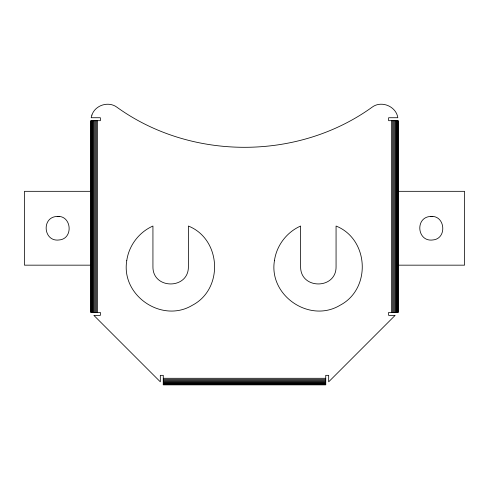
<?xml version="1.0" encoding="UTF-8"?>
<svg xmlns="http://www.w3.org/2000/svg" width="489" height="489" viewBox="0 0 489 489"><rect width="100%" height="100%" fill="white"/><g stroke="black" fill="none" stroke-linecap="round" stroke-linejoin="round"><path stroke-width="0.73" d="M57.176 216.438C41.149 216.933 43.295 242.183 59.181 239.965C73.735 238.791 71.706 215.136 57.176 216.438L59.181 216.523M430.821 216.438C414.788 216.933 416.94 242.183 432.82 239.965C447.38 238.791 445.345 215.136 430.821 216.438L432.82 216.523M90.905 191.321L24.45 191.321L24.45 265.166L90.905 265.166M398.095 191.321L464.55 191.321L464.55 265.166L398.095 265.166M163.271 378.29L325.729 378.29M163.271 379.305L325.729 379.305M163.271 380.295L325.729 380.295M163.271 381.243L325.729 381.243M163.271 382.111L325.729 382.111M163.271 382.887L325.729 382.887M163.271 383.547L325.729 383.547M163.271 384.079L325.729 384.079M163.271 384.47L325.729 384.47M163.271 384.709L325.729 384.709M398.009 120.685L398.009 312.422M397.771 120.685L397.771 312.422M397.386 120.685L397.386 312.422M396.848 120.685L396.848 312.422M396.188 120.685L396.188 312.422M395.412 120.685L395.412 312.422M394.544 120.685L394.544 312.422M393.602 120.685L393.602 312.422M392.612 120.685L392.612 312.422M391.591 120.685L391.591 312.422M97.409 120.685L97.409 312.422M96.388 120.685L96.388 312.422M95.398 120.685L95.398 312.422M94.456 120.685L94.456 312.422M93.588 120.685L93.588 312.422M92.812 120.685L92.812 312.422M92.152 120.685L92.152 312.422M91.614 120.685L91.614 312.422M91.229 120.685L91.229 312.422M90.991 120.685L90.991 312.422M126.761 260.655C120.85 295.625 162.012 323.614 192.36 305.264C223.815 288.889 221.315 239.176 188.381 226.034L188.381 266.639C188.766 289.708 152.55 289.708 152.935 266.639L152.935 226.034C139.017 232.147 128.845 245.6 126.761 260.655M274.445 260.655C268.534 295.625 309.696 323.614 340.044 305.264C371.499 288.889 369.006 239.176 336.065 226.034L336.065 266.639C336.45 289.708 300.234 289.708 300.619 266.639L300.619 226.034C286.701 232.147 276.529 245.6 274.445 260.655M91.889 115.074L91.174 117.727L100.361 117.727L100.361 120.685L90.905 120.685L90.905 312.422L100.361 312.422L100.361 315.374L93.864 315.374L160.319 381.836L160.319 375.338L163.271 375.338L163.271 384.788L325.729 384.788L325.729 375.338L328.681 375.338L328.681 381.836L395.136 315.374L388.639 315.374L388.639 312.422L398.095 312.422L398.095 120.685L388.639 120.685L388.639 117.727L397.826 117.727C396.163 106.26 381.322 100.184 372.098 107.201C297.96 160.673 191.04 160.673 116.902 107.201C108.515 100.911 95.166 105.117 91.889 115.074"/></g></svg>
